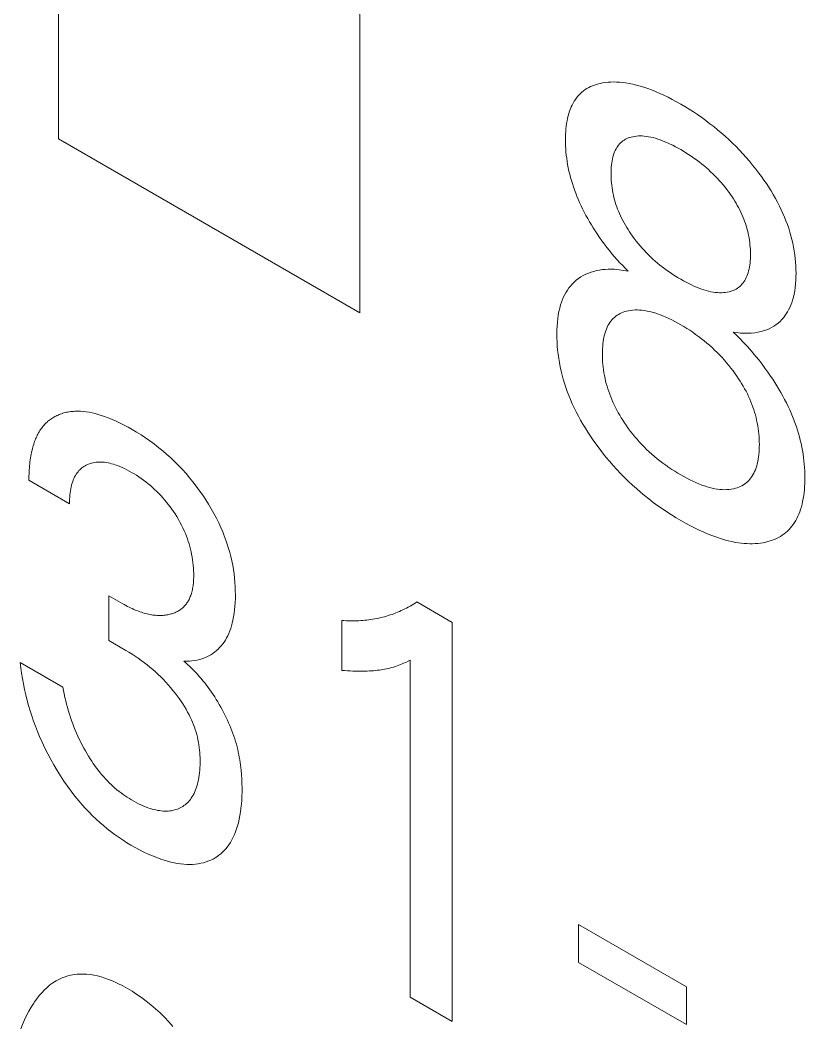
# Model space of a CAD drawing. Header units: inches. Extents: x 67578 to 72421, y -34894 to -31675.
# Drawn here: x 69301.846 to 69305.656, y -33424.492 to -33419.612 of the extents above; entities that cross this region are included whole.
import ezdxf

# ---------------------------------------------------------------- set-up
doc = ezdxf.new("R2010")
doc.units = ezdxf.units.IN
doc.header["$MEASUREMENT"] = 0

# ---------------------------------------------------------------- blocks, each defined once
blk = doc.blocks.new('ET200S')
at = {"lineweight": 0}
for p, q in [((103.6009, -44.5479), (103.6009, -45.6094)), ((104.5201, -46.1401), (104.5201, -45.0786)), ((105.2132, -45.4556), (105.2079, -45.4589)), ((105.2187, -45.4525), (105.2132, -45.4556)), ((105.2243, -45.4497), (105.2187, -45.4525)), ((105.2301, -45.4472), (105.2243, -45.4497)), ((105.236, -45.445), (105.2301, -45.4472)), ((105.2421, -45.443), (105.236, -45.445)), ((105.2483, -45.4413), (105.2421, -45.443)), ((105.2546, -45.4398), (105.2483, -45.4413)), ((105.261, -45.4386), (105.2546, -45.4398)), ((105.2692, -45.4373), (105.261, -45.4386)), ((105.2776, -45.4364), (105.2692, -45.4373)), ((105.2862, -45.4358), (105.2776, -45.4364)), ((105.2948, -45.4356), (105.2862, -45.4358)), ((105.3036, -45.4358), (105.2948, -45.4356)), ((105.3125, -45.4363), (105.3036, -45.4358)), ((105.3215, -45.4371), (105.3125, -45.4363)), ((105.3305, -45.4382), (105.3215, -45.4371)), ((105.3416, -45.44), (105.3305, -45.4382)), ((105.3528, -45.4423), (105.3416, -45.44)), ((105.3641, -45.445), (105.3528, -45.4423)), ((105.3754, -45.4481), (105.3641, -45.445)), ((105.3869, -45.4516), (105.3754, -45.4481)), ((105.3984, -45.4555), (105.3869, -45.4516)), ((105.41, -45.4598), (105.3984, -45.4555)), ((105.1813, -45.4842), (105.1777, -45.4893)), ((105.1852, -45.4794), (105.1813, -45.4842)), ((105.1892, -45.4749), (105.1852, -45.4794)), ((105.1935, -45.4706), (105.1892, -45.4749)), ((105.1979, -45.4666), (105.1935, -45.4706)), ((105.2028, -45.4626), (105.1979, -45.4666)), ((105.2079, -45.4589), (105.2028, -45.4626)), ((105.4226, -45.4648), (105.41, -45.4598)), ((105.4353, -45.4703), (105.4226, -45.4648)), ((105.4481, -45.4762), (105.4353, -45.4703)), ((105.4608, -45.4824), (105.4481, -45.4762)), ((105.4736, -45.489), (105.4608, -45.4824)), ((105.1651, -45.5119), (105.1625, -45.5181)), ((105.1679, -45.5059), (105.1651, -45.5119)), ((105.171, -45.5001), (105.1679, -45.5059)), ((105.1742, -45.4946), (105.171, -45.5001)), ((105.1777, -45.4893), (105.1742, -45.4946)), ((105.4864, -45.496), (105.4736, -45.489)), ((105.4993, -45.5032), (105.4864, -45.496)), ((105.5121, -45.5108), (105.4993, -45.5032)), ((105.5249, -45.5186), (105.5121, -45.5108)), ((105.1539, -45.5464), (105.1524, -45.5541)), ((105.1557, -45.5389), (105.1539, -45.5464)), ((105.1578, -45.5316), (105.1557, -45.5389)), ((105.1601, -45.5246), (105.1578, -45.5316)), ((105.1625, -45.5181), (105.1601, -45.5246)), ((105.5377, -45.5268), (105.5249, -45.5186)), ((105.5504, -45.5353), (105.5377, -45.5268)), ((105.5632, -45.5441), (105.5504, -45.5353)), ((105.5759, -45.5533), (105.5632, -45.5441)), ((105.149, -45.5783), (105.1483, -45.5867)), ((105.1499, -45.5701), (105.149, -45.5783)), ((105.151, -45.562), (105.1499, -45.5701)), ((105.1524, -45.5541), (105.151, -45.562)), ((105.5885, -45.5629), (105.5759, -45.5533)), ((105.6001, -45.572), (105.5885, -45.5629)), ((105.6116, -45.5813), (105.6001, -45.572)), ((103.6009, -45.6094), (104.5201, -46.1401)), ((105.1478, -45.5952), (105.1475, -45.6038)), ((105.1475, -45.6038), (105.1475, -45.6126)), ((105.1483, -45.5867), (105.1478, -45.5952)), ((105.3308, -45.6105), (105.335, -45.6084)), ((105.335, -45.6084), (105.3392, -45.6066)), ((105.3392, -45.6066), (105.3436, -45.6051)), ((105.3436, -45.6051), (105.3481, -45.6037)), ((105.3481, -45.6037), (105.3527, -45.6026)), ((105.3527, -45.6026), (105.3583, -45.6016)), ((105.3583, -45.6016), (105.364, -45.6008)), ((105.364, -45.6008), (105.3699, -45.6004)), ((105.3699, -45.6004), (105.3759, -45.6003)), ((105.3759, -45.6003), (105.382, -45.6004)), ((105.382, -45.6004), (105.3881, -45.6009)), ((105.3881, -45.6009), (105.3944, -45.6016)), ((105.3944, -45.6016), (105.4011, -45.6027)), ((105.4011, -45.6027), (105.408, -45.604)), ((105.408, -45.604), (105.415, -45.6056)), ((105.415, -45.6056), (105.422, -45.6075)), ((105.422, -45.6075), (105.429, -45.6097)), ((105.6231, -45.591), (105.6116, -45.5813)), ((105.6345, -45.6011), (105.6231, -45.591)), ((105.6457, -45.6114), (105.6345, -45.6011)), ((105.1475, -45.6126), (105.1476, -45.6217)), ((105.1476, -45.6217), (105.1479, -45.6309)), ((105.1479, -45.6309), (105.1484, -45.6402)), ((105.1484, -45.6402), (105.1491, -45.6496)), ((105.2995, -45.6445), (105.3018, -45.6401)), ((105.3018, -45.6401), (105.3043, -45.6359)), ((105.3043, -45.6359), (105.3069, -45.6319)), ((105.3069, -45.6319), (105.3097, -45.6281)), ((105.3097, -45.6281), (105.3127, -45.6246)), ((105.3127, -45.6246), (105.3159, -45.6213)), ((105.3159, -45.6213), (105.3194, -45.6182)), ((105.3194, -45.6182), (105.323, -45.6154)), ((105.323, -45.6154), (105.3269, -45.6128)), ((105.3269, -45.6128), (105.3308, -45.6105)), ((105.429, -45.6097), (105.4361, -45.6121)), ((105.4361, -45.6121), (105.4432, -45.6148)), ((105.4432, -45.6148), (105.4512, -45.618)), ((105.4512, -45.618), (105.4591, -45.6214)), ((105.4591, -45.6214), (105.4671, -45.6251)), ((105.4671, -45.6251), (105.4752, -45.629)), ((105.4752, -45.629), (105.4832, -45.6332)), ((105.4832, -45.6332), (105.4912, -45.6375)), ((105.4912, -45.6375), (105.4993, -45.6421)), ((105.6569, -45.6221), (105.6457, -45.6114)), ((105.668, -45.633), (105.6569, -45.6221)), ((105.6783, -45.6437), (105.668, -45.633)), ((105.1491, -45.6496), (105.15, -45.6591)), ((105.15, -45.6591), (105.1512, -45.6686)), ((105.1512, -45.6686), (105.1526, -45.6783)), ((105.2897, -45.6764), (105.2908, -45.6704)), ((105.2908, -45.6704), (105.2922, -45.6646)), ((105.2922, -45.6646), (105.2939, -45.6589)), ((105.2939, -45.6589), (105.2956, -45.6539)), ((105.2956, -45.6539), (105.2975, -45.6491)), ((105.2975, -45.6491), (105.2995, -45.6445)), ((105.4993, -45.6421), (105.5073, -45.6468)), ((105.5073, -45.6468), (105.5153, -45.6518)), ((105.5153, -45.6518), (105.5234, -45.6569)), ((105.5234, -45.6569), (105.5314, -45.6622)), ((105.5314, -45.6622), (105.5394, -45.6677)), ((105.5394, -45.6677), (105.5474, -45.6735)), ((105.6886, -45.6547), (105.6783, -45.6437)), ((105.6987, -45.666), (105.6886, -45.6547)), ((105.7087, -45.6775), (105.6987, -45.666)), ((105.1526, -45.6783), (105.1542, -45.688)), ((105.1542, -45.688), (105.1561, -45.6979)), ((105.1561, -45.6979), (105.1582, -45.7077)), ((105.2869, -45.7019), (105.2873, -45.6953)), ((105.2873, -45.6953), (105.2879, -45.6889)), ((105.2879, -45.6889), (105.2887, -45.6826)), ((105.2887, -45.6826), (105.2897, -45.6764)), ((105.5474, -45.6735), (105.5553, -45.6795)), ((105.5553, -45.6795), (105.5624, -45.6851)), ((105.5624, -45.6851), (105.5695, -45.6908)), ((105.5695, -45.6908), (105.5766, -45.6968)), ((105.5766, -45.6968), (105.5836, -45.703)), ((105.7185, -45.6893), (105.7087, -45.6775)), ((105.7281, -45.7014), (105.7185, -45.6893)), ((105.7376, -45.7137), (105.7281, -45.7014)), ((105.1582, -45.7077), (105.1605, -45.7172)), ((105.1605, -45.7172), (105.163, -45.7267)), ((105.163, -45.7267), (105.1657, -45.7363)), ((105.2865, -45.7154), (105.2866, -45.7086)), ((105.2866, -45.7224), (105.2865, -45.7154)), ((105.2866, -45.7086), (105.2869, -45.7019)), ((105.2868, -45.7295), (105.2866, -45.7224)), ((105.2873, -45.7366), (105.2868, -45.7295)), ((105.5836, -45.703), (105.5905, -45.7094)), ((105.5905, -45.7094), (105.5974, -45.7159)), ((105.5974, -45.7159), (105.6042, -45.7227)), ((105.6042, -45.7227), (105.6104, -45.7292)), ((105.6104, -45.7292), (105.6166, -45.7359)), ((105.7453, -45.7243), (105.7376, -45.7137)), ((105.753, -45.735), (105.7453, -45.7243)), ((105.1657, -45.7363), (105.1686, -45.7459)), ((105.1686, -45.7459), (105.1717, -45.7555)), ((105.1717, -45.7555), (105.1751, -45.7651)), ((105.2878, -45.7438), (105.2873, -45.7366)), ((105.2886, -45.7511), (105.2878, -45.7438)), ((105.2896, -45.7585), (105.2886, -45.7511)), ((105.2908, -45.7659), (105.2896, -45.7585)), ((105.6166, -45.7359), (105.6226, -45.7427)), ((105.6226, -45.7427), (105.6286, -45.7498)), ((105.6286, -45.7498), (105.6345, -45.757)), ((105.6345, -45.757), (105.6402, -45.7643)), ((105.7605, -45.7459), (105.753, -45.735)), ((105.7677, -45.757), (105.7605, -45.7459)), ((105.7748, -45.7682), (105.7677, -45.757)), ((105.1751, -45.7651), (105.1787, -45.7747)), ((105.1787, -45.7747), (105.1824, -45.7843)), ((105.1824, -45.7843), (105.1864, -45.7938)), ((105.2922, -45.7734), (105.2908, -45.7659)), ((105.2938, -45.781), (105.2922, -45.7734)), ((105.2955, -45.788), (105.2938, -45.781)), ((105.2973, -45.795), (105.2955, -45.788)), ((105.6402, -45.7643), (105.6458, -45.7719)), ((105.6458, -45.7719), (105.6469, -45.7733)), ((105.6469, -45.7733), (105.6513, -45.7796)), ((105.6513, -45.7796), (105.6557, -45.786)), ((105.6557, -45.786), (105.66, -45.7924)), ((105.66, -45.7924), (105.6641, -45.799)), ((105.7817, -45.7796), (105.7748, -45.7682)), ((105.7882, -45.7911), (105.7817, -45.7796)), ((105.7946, -45.8028), (105.7882, -45.7911)), ((105.1864, -45.7938), (105.1906, -45.8034)), ((105.1906, -45.8034), (105.1951, -45.8133)), ((105.1951, -45.8133), (105.1999, -45.8232)), ((105.1999, -45.8232), (105.2049, -45.8331)), ((105.2994, -45.8021), (105.2973, -45.795)), ((105.3016, -45.8092), (105.2994, -45.8021)), ((105.3041, -45.8163), (105.3016, -45.8092)), ((105.3067, -45.8234), (105.3041, -45.8163)), ((105.3095, -45.8304), (105.3067, -45.8234)), ((105.6641, -45.799), (105.6681, -45.8057)), ((105.6681, -45.8057), (105.6719, -45.8124)), ((105.6719, -45.8124), (105.6757, -45.8192)), ((105.6757, -45.8192), (105.6792, -45.8261)), ((105.8006, -45.8145), (105.7946, -45.8028)), ((105.806, -45.8257), (105.8006, -45.8145)), ((105.2049, -45.8331), (105.2101, -45.8428)), ((105.2101, -45.8428), (105.2154, -45.8525)), ((105.2154, -45.8525), (105.2209, -45.8621)), ((105.3124, -45.8375), (105.3095, -45.8304)), ((105.3156, -45.8445), (105.3124, -45.8375)), ((105.319, -45.8516), (105.3156, -45.8445)), ((105.3226, -45.8587), (105.319, -45.8516)), ((105.6792, -45.8261), (105.6826, -45.833)), ((105.6826, -45.833), (105.6858, -45.84)), ((105.6858, -45.84), (105.6888, -45.8469)), ((105.6888, -45.8469), (105.6916, -45.854)), ((105.6916, -45.854), (105.6942, -45.861)), ((105.8111, -45.8369), (105.806, -45.8257)), ((105.8159, -45.8482), (105.8111, -45.8369)), ((105.8204, -45.8595), (105.8159, -45.8482)), ((105.2209, -45.8621), (105.2266, -45.8716)), ((105.2266, -45.8716), (105.2324, -45.881)), ((105.2324, -45.881), (105.2384, -45.8903)), ((105.3264, -45.8657), (105.3226, -45.8587)), ((105.3303, -45.8726), (105.3264, -45.8657)), ((105.3344, -45.8795), (105.3303, -45.8726)), ((105.3386, -45.8863), (105.3344, -45.8795)), ((105.6942, -45.861), (105.6967, -45.8681)), ((105.6967, -45.8681), (105.699, -45.8751)), ((105.699, -45.8751), (105.7011, -45.8821)), ((105.7011, -45.8821), (105.7029, -45.8891)), ((105.8247, -45.8709), (105.8204, -45.8595)), ((105.8286, -45.8823), (105.8247, -45.8709)), ((105.8322, -45.8936), (105.8286, -45.8823)), ((105.2384, -45.8903), (105.2444, -45.8995)), ((105.2444, -45.8995), (105.2516, -45.91)), ((105.2516, -45.91), (105.2589, -45.9203)), ((105.3429, -45.8929), (105.3386, -45.8863)), ((105.3474, -45.8995), (105.3429, -45.8929)), ((105.3519, -45.906), (105.3474, -45.8995)), ((105.3575, -45.9137), (105.3519, -45.906)), ((105.3633, -45.9212), (105.3575, -45.9137)), ((105.7029, -45.8891), (105.7046, -45.8961)), ((105.7046, -45.8961), (105.7063, -45.9036)), ((105.7063, -45.9036), (105.7077, -45.911)), ((105.7077, -45.911), (105.7089, -45.9184)), ((105.8355, -45.905), (105.8322, -45.8936)), ((105.8384, -45.9162), (105.8355, -45.905)), ((105.8412, -45.9281), (105.8384, -45.9162)), ((105.2589, -45.9203), (105.2664, -45.9305)), ((105.2664, -45.9305), (105.274, -45.9405)), ((105.274, -45.9405), (105.2817, -45.9502)), ((105.3692, -45.9285), (105.3633, -45.9212)), ((105.3751, -45.9357), (105.3692, -45.9285)), ((105.3812, -45.9427), (105.3751, -45.9357)), ((105.3874, -45.9495), (105.3812, -45.9427)), ((105.7089, -45.9184), (105.7099, -45.9257)), ((105.7099, -45.9257), (105.7106, -45.933)), ((105.7106, -45.933), (105.7112, -45.9401)), ((105.7112, -45.9401), (105.7117, -45.9472)), ((105.8436, -45.9399), (105.8412, -45.9281)), ((105.8457, -45.9515), (105.8436, -45.9399)), ((105.2817, -45.9502), (105.2895, -45.9598)), ((105.2895, -45.9598), (105.2975, -45.9692)), ((105.2975, -45.9692), (105.3056, -45.9784)), ((105.3937, -45.9561), (105.3874, -45.9495)), ((105.4005, -45.963), (105.3937, -45.9561)), ((105.4074, -45.9697), (105.4005, -45.963)), ((105.4144, -45.9762), (105.4074, -45.9697)), ((105.4214, -45.9825), (105.4144, -45.9762)), ((105.7117, -45.9747), (105.7113, -45.9814)), ((105.7117, -45.9472), (105.7119, -45.9542)), ((105.7119, -45.968), (105.7117, -45.9747)), ((105.7119, -45.9542), (105.712, -45.9611)), ((105.712, -45.9611), (105.7119, -45.968)), ((105.8474, -45.9631), (105.8457, -45.9515)), ((105.8487, -45.9745), (105.8474, -45.9631)), ((105.8498, -45.9858), (105.8487, -45.9745)), ((105.2688, -46.0077), (105.2596, -46.0085)), ((105.2782, -46.0072), (105.2688, -46.0077)), ((105.2878, -46.0072), (105.2782, -46.0072)), ((105.2975, -46.0075), (105.2878, -46.0072)), ((105.3112, -46.0087), (105.2975, -46.0075)), ((105.3056, -45.9784), (105.3138, -45.9874)), ((105.3138, -45.9874), (105.3222, -45.9962)), ((105.3222, -45.9962), (105.3306, -46.0048)), ((105.3306, -46.0048), (105.3391, -46.0132)), ((105.4285, -45.9886), (105.4214, -45.9825)), ((105.4356, -45.9944), (105.4285, -45.9886)), ((105.4428, -46.0001), (105.4356, -45.9944)), ((105.4508, -46.0062), (105.4428, -46.0001)), ((105.4588, -46.012), (105.4508, -46.0062)), ((105.7077, -46.0066), (105.7063, -46.0125)), ((105.7089, -46.0005), (105.7077, -46.0066)), ((105.7099, -45.9943), (105.7089, -46.0005)), ((105.7107, -45.9879), (105.7099, -45.9943)), ((105.7113, -45.9814), (105.7107, -45.9879)), ((105.8505, -45.9969), (105.8498, -45.9858)), ((105.8509, -46.0079), (105.8505, -45.9969)), ((105.8511, -46.0188), (105.8509, -46.0079)), ((105.1872, -46.0356), (105.1804, -46.0408)), ((105.1944, -46.0308), (105.1872, -46.0356)), ((105.2018, -46.0265), (105.1944, -46.0308)), ((105.2095, -46.0226), (105.2018, -46.0265)), ((105.2175, -46.0192), (105.2095, -46.0226)), ((105.2256, -46.0162), (105.2175, -46.0192)), ((105.2339, -46.0137), (105.2256, -46.0162)), ((105.2423, -46.0115), (105.2339, -46.0137)), ((105.2509, -46.0098), (105.2423, -46.0115)), ((105.2596, -46.0085), (105.2509, -46.0098)), ((105.3251, -46.0106), (105.3112, -46.0087)), ((105.3391, -46.0132), (105.3251, -46.0106)), ((105.4669, -46.0176), (105.4588, -46.012)), ((105.475, -46.023), (105.4669, -46.0176)), ((105.4831, -46.0282), (105.475, -46.023)), ((105.4912, -46.0331), (105.4831, -46.0282)), ((105.4993, -46.0379), (105.4912, -46.0331)), ((105.5074, -46.0425), (105.4993, -46.0379)), ((105.6969, -46.0374), (105.6945, -46.0417)), ((105.6991, -46.0329), (105.6969, -46.0374)), ((105.7012, -46.0282), (105.6991, -46.0329)), ((105.703, -46.0233), (105.7012, -46.0282)), ((105.7047, -46.0182), (105.703, -46.0233)), ((105.7063, -46.0125), (105.7047, -46.0182)), ((105.8504, -46.0411), (105.8509, -46.0301)), ((105.8509, -46.0301), (105.8511, -46.0188)), ((105.1579, -46.0645), (105.1535, -46.0709)), ((105.1626, -46.0585), (105.1579, -46.0645)), ((105.1676, -46.0528), (105.1626, -46.0585)), ((105.1738, -46.0466), (105.1676, -46.0528)), ((105.1804, -46.0408), (105.1738, -46.0466)), ((105.5155, -46.0469), (105.5074, -46.0425)), ((105.5236, -46.051), (105.5155, -46.0469)), ((105.5316, -46.055), (105.5236, -46.051)), ((105.5397, -46.0587), (105.5316, -46.055)), ((105.5477, -46.0621), (105.5397, -46.0587)), ((105.5557, -46.0653), (105.5477, -46.0621)), ((105.5629, -46.0679), (105.5557, -46.0653)), ((105.57, -46.0703), (105.5629, -46.0679)), ((105.6682, -46.0677), (105.6641, -46.0699)), ((105.6721, -46.0653), (105.6682, -46.0677)), ((105.6759, -46.0627), (105.6721, -46.0653)), ((105.6795, -46.0597), (105.6759, -46.0627)), ((105.6829, -46.0566), (105.6795, -46.0597)), ((105.6861, -46.0532), (105.6829, -46.0566)), ((105.6891, -46.0496), (105.6861, -46.0532)), ((105.6919, -46.0458), (105.6891, -46.0496)), ((105.6945, -46.0417), (105.6919, -46.0458)), ((105.847, -46.0729), (105.8485, -46.0625)), ((105.8485, -46.0625), (105.8496, -46.052)), ((105.8496, -46.052), (105.8504, -46.0411)), ((105.1385, -46.0996), (105.1355, -46.1075)), ((105.1418, -46.0919), (105.1385, -46.0996)), ((105.1454, -46.0846), (105.1418, -46.0919)), ((105.1493, -46.0776), (105.1454, -46.0846)), ((105.1535, -46.0709), (105.1493, -46.0776)), ((105.5771, -46.0724), (105.57, -46.0703)), ((105.5841, -46.0742), (105.5771, -46.0724)), ((105.5911, -46.0758), (105.5841, -46.0742)), ((105.598, -46.0771), (105.5911, -46.0758)), ((105.6048, -46.078), (105.598, -46.0771)), ((105.6111, -46.0786), (105.6048, -46.078)), ((105.6173, -46.079), (105.6111, -46.0786)), ((105.6234, -46.079), (105.6173, -46.079)), ((105.6293, -46.0787), (105.6234, -46.079)), ((105.6352, -46.0782), (105.6293, -46.0787)), ((105.641, -46.0773), (105.6352, -46.0782)), ((105.6466, -46.0761), (105.641, -46.0773)), ((105.6511, -46.0749), (105.6466, -46.0761)), ((105.6556, -46.0734), (105.6511, -46.0749)), ((105.6599, -46.0718), (105.6556, -46.0734)), ((105.6641, -46.0699), (105.6599, -46.0718)), ((105.8403, -46.102), (105.8429, -46.0926)), ((105.8429, -46.0926), (105.8451, -46.0829)), ((105.8451, -46.0829), (105.847, -46.0729)), ((105.1299, -46.1258), (105.1276, -46.1363)), ((105.1328, -46.1157), (105.1299, -46.1258)), ((105.1355, -46.1075), (105.1328, -46.1157)), ((105.8285, -46.131), (105.8319, -46.1241)), ((105.8319, -46.1241), (105.835, -46.117)), ((105.835, -46.117), (105.8378, -46.1096)), ((105.8378, -46.1096), (105.8403, -46.102)), ((105.124, -46.1581), (105.1227, -46.1695)), ((105.1256, -46.147), (105.124, -46.1581)), ((105.1276, -46.1363), (105.1256, -46.147)), ((105.2861, -46.1656), (105.2894, -46.1615)), ((105.2894, -46.1615), (105.293, -46.1577)), ((105.293, -46.1577), (105.2968, -46.1541)), ((105.2968, -46.1541), (105.3009, -46.1507)), ((105.3009, -46.1507), (105.3051, -46.1477)), ((105.3051, -46.1477), (105.3095, -46.1449)), ((105.3095, -46.1449), (105.3141, -46.1424)), ((105.3141, -46.1424), (105.3189, -46.1402)), ((105.3189, -46.1402), (105.3237, -46.1383)), ((105.3237, -46.1383), (105.3288, -46.1366)), ((105.3288, -46.1366), (105.3339, -46.1351)), ((105.3339, -46.1351), (105.3402, -46.1337)), ((105.3402, -46.1337), (105.3467, -46.1327)), ((105.3467, -46.1327), (105.3533, -46.1319)), ((105.3533, -46.1319), (105.3601, -46.1316)), ((105.3601, -46.1316), (105.3669, -46.1315)), ((105.3669, -46.1315), (105.3739, -46.1318)), ((105.3739, -46.1318), (105.381, -46.1324)), ((105.381, -46.1324), (105.3886, -46.1334)), ((105.3886, -46.1334), (105.3964, -46.1348)), ((105.3964, -46.1348), (105.4042, -46.1365)), ((105.4042, -46.1365), (105.4121, -46.1385)), ((105.4121, -46.1385), (105.42, -46.1408)), ((105.42, -46.1408), (105.4281, -46.1434)), ((105.4281, -46.1434), (105.4361, -46.1463)), ((105.4361, -46.1463), (105.4451, -46.1498)), ((105.4451, -46.1498), (105.454, -46.1536)), ((105.454, -46.1536), (105.4631, -46.1577)), ((105.4631, -46.1577), (105.4721, -46.1621)), ((105.8022, -46.1664), (105.808, -46.1606)), ((105.808, -46.1606), (105.8126, -46.1553)), ((105.8126, -46.1553), (105.817, -46.1497)), ((105.817, -46.1497), (105.8211, -46.1438)), ((105.8211, -46.1438), (105.8249, -46.1375)), ((105.8249, -46.1375), (105.8285, -46.131)), ((105.1219, -46.1811), (105.1213, -46.1929)), ((105.1227, -46.1695), (105.1219, -46.1811)), ((105.2703, -46.1954), (105.2724, -46.1898)), ((105.2724, -46.1898), (105.2747, -46.1845)), ((105.2747, -46.1845), (105.2772, -46.1794)), ((105.2772, -46.1794), (105.28, -46.1746)), ((105.28, -46.1746), (105.2829, -46.17)), ((105.2829, -46.17), (105.2861, -46.1656)), ((105.4721, -46.1621), (105.4811, -46.1668)), ((105.4811, -46.1668), (105.4902, -46.1717)), ((105.4902, -46.1717), (105.4993, -46.1768)), ((105.4993, -46.1768), (105.5084, -46.1822)), ((105.5084, -46.1822), (105.5175, -46.1878)), ((105.5175, -46.1878), (105.5266, -46.1936)), ((105.7541, -46.1946), (105.7617, -46.1918)), ((105.7617, -46.1918), (105.769, -46.1887)), ((105.769, -46.1887), (105.7762, -46.1851)), ((105.7762, -46.1851), (105.7831, -46.1811)), ((105.7831, -46.1811), (105.7898, -46.1766)), ((105.7898, -46.1766), (105.7961, -46.1717)), ((105.7961, -46.1717), (105.8022, -46.1664)), ((105.1213, -46.1929), (105.1211, -46.205)), ((105.1211, -46.205), (105.1213, -46.217)), ((105.1213, -46.217), (105.1217, -46.2292)), ((105.2626, -46.228), (105.2637, -46.221)), ((105.2637, -46.221), (105.265, -46.2142)), ((105.265, -46.2142), (105.2666, -46.2075)), ((105.2666, -46.2075), (105.2684, -46.2011)), ((105.2684, -46.2011), (105.2703, -46.1954)), ((105.5266, -46.1936), (105.5357, -46.1997)), ((105.5357, -46.1997), (105.5448, -46.206)), ((105.5448, -46.206), (105.5538, -46.2126)), ((105.5538, -46.2126), (105.5628, -46.2195)), ((105.5628, -46.2195), (105.5709, -46.2259)), ((105.6594, -46.1989), (105.6708, -46.2008)), ((105.6697, -46.2088), (105.6594, -46.1989)), ((105.68, -46.2189), (105.6697, -46.2088)), ((105.6708, -46.2008), (105.6821, -46.202)), ((105.6901, -46.2294), (105.68, -46.2189)), ((105.6821, -46.202), (105.6933, -46.2027)), ((105.6933, -46.2027), (105.704, -46.2028)), ((105.704, -46.2028), (105.7145, -46.2023)), ((105.7145, -46.2023), (105.7249, -46.2012)), ((105.7249, -46.2012), (105.7349, -46.1996)), ((105.7349, -46.1996), (105.7446, -46.1974)), ((105.7446, -46.1974), (105.7541, -46.1946)), ((105.1217, -46.2292), (105.1225, -46.2415)), ((105.1225, -46.2415), (105.1235, -46.2539)), ((105.2603, -46.2576), (105.2606, -46.25)), ((105.2606, -46.25), (105.2611, -46.2425)), ((105.2611, -46.2425), (105.2617, -46.2352)), ((105.2617, -46.2352), (105.2626, -46.228)), ((105.5709, -46.2259), (105.579, -46.2326)), ((105.579, -46.2326), (105.587, -46.2394)), ((105.587, -46.2394), (105.5949, -46.2466)), ((105.5949, -46.2466), (105.6027, -46.2539)), ((105.7001, -46.2401), (105.6901, -46.2294)), ((105.7099, -46.2509), (105.7001, -46.2401)), ((105.7195, -46.262), (105.7099, -46.2509)), ((105.1235, -46.2539), (105.125, -46.2666)), ((105.125, -46.2666), (105.1268, -46.2793)), ((105.1268, -46.2793), (105.1289, -46.2922)), ((105.2602, -46.2653), (105.2603, -46.2576)), ((105.2603, -46.2733), (105.2602, -46.2653)), ((105.2605, -46.2814), (105.2603, -46.2733)), ((105.261, -46.2896), (105.2605, -46.2814)), ((105.6027, -46.2539), (105.6105, -46.2615)), ((105.6105, -46.2615), (105.6182, -46.2694)), ((105.6182, -46.2694), (105.6253, -46.2769)), ((105.6253, -46.2769), (105.6323, -46.2847)), ((105.7289, -46.2734), (105.7195, -46.262)), ((105.7382, -46.2849), (105.7289, -46.2734)), ((105.1289, -46.2922), (105.1314, -46.3051)), ((105.1314, -46.3051), (105.1343, -46.3182)), ((105.2617, -46.2978), (105.261, -46.2896)), ((105.2625, -46.3062), (105.2617, -46.2978)), ((105.2636, -46.3146), (105.2625, -46.3062)), ((105.2649, -46.3232), (105.2636, -46.3146)), ((105.6323, -46.2847), (105.6391, -46.2927)), ((105.6391, -46.2927), (105.6459, -46.3009)), ((105.6459, -46.3009), (105.6525, -46.3092)), ((105.6525, -46.3092), (105.659, -46.3178)), ((105.7473, -46.2968), (105.7382, -46.2849)), ((105.7563, -46.3088), (105.7473, -46.2968)), ((105.7651, -46.321), (105.7563, -46.3088)), ((105.1343, -46.3182), (105.1374, -46.3306)), ((105.1374, -46.3306), (105.1408, -46.343)), ((105.1408, -46.343), (105.1446, -46.3554)), ((105.2665, -46.3318), (105.2649, -46.3232)), ((105.2682, -46.3405), (105.2665, -46.3318)), ((105.2701, -46.3485), (105.2682, -46.3405)), ((105.659, -46.3178), (105.6654, -46.3265)), ((105.6654, -46.3265), (105.6705, -46.3338)), ((105.6705, -46.3338), (105.6755, -46.3413)), ((105.6755, -46.3413), (105.6804, -46.3488)), ((105.7736, -46.3335), (105.7651, -46.321)), ((105.7802, -46.3433), (105.7736, -46.3335)), ((105.7866, -46.3533), (105.7802, -46.3433)), ((105.1446, -46.3554), (105.1487, -46.3679)), ((105.1487, -46.3679), (105.1531, -46.3804)), ((105.2721, -46.3565), (105.2701, -46.3485)), ((105.2744, -46.3646), (105.2721, -46.3565)), ((105.2769, -46.3727), (105.2744, -46.3646)), ((105.2795, -46.3808), (105.2769, -46.3727)), ((105.6804, -46.3488), (105.6851, -46.3565)), ((105.6851, -46.3565), (105.6897, -46.3642)), ((105.6897, -46.3642), (105.6941, -46.372)), ((105.6941, -46.372), (105.6984, -46.3799)), ((105.7928, -46.3634), (105.7866, -46.3533)), ((105.7989, -46.3736), (105.7928, -46.3634)), ((105.8049, -46.3839), (105.7989, -46.3736)), ((105.1531, -46.3804), (105.1579, -46.3928)), ((105.1579, -46.3928), (105.1629, -46.4053)), ((105.1629, -46.4053), (105.1683, -46.4176)), ((105.2824, -46.3889), (105.2795, -46.3808)), ((105.2855, -46.397), (105.2824, -46.3889)), ((105.2888, -46.4051), (105.2855, -46.397)), ((105.2923, -46.4131), (105.2888, -46.4051)), ((105.6984, -46.3799), (105.7025, -46.3879)), ((105.7025, -46.3879), (105.7063, -46.396)), ((105.7063, -46.396), (105.7099, -46.4039)), ((105.7099, -46.4039), (105.7132, -46.4118)), ((105.8106, -46.3942), (105.8049, -46.3839)), ((105.8162, -46.4047), (105.8106, -46.3942)), ((105.8216, -46.4153), (105.8162, -46.4047)), ((105.1683, -46.4176), (105.1739, -46.4299)), ((105.1739, -46.4299), (105.1802, -46.4427)), ((105.296, -46.4212), (105.2923, -46.4131)), ((105.3, -46.4292), (105.296, -46.4212)), ((105.3041, -46.4372), (105.3, -46.4292)), ((105.3085, -46.4451), (105.3041, -46.4372)), ((105.7132, -46.4118), (105.7164, -46.4198)), ((105.7164, -46.4198), (105.7193, -46.4278)), ((105.7193, -46.4278), (105.7221, -46.4358)), ((105.7221, -46.4358), (105.7246, -46.4439)), ((105.8267, -46.4259), (105.8216, -46.4153)), ((105.8317, -46.4366), (105.8267, -46.4259)), ((105.8362, -46.4468), (105.8317, -46.4366)), ((105.1802, -46.4427), (105.1868, -46.4554)), ((105.1868, -46.4554), (105.1936, -46.4679)), ((105.1936, -46.4679), (105.2008, -46.4803)), ((105.313, -46.4529), (105.3085, -46.4451)), ((105.3176, -46.4606), (105.313, -46.4529)), ((105.3224, -46.4683), (105.3176, -46.4606)), ((105.3273, -46.4758), (105.3224, -46.4683)), ((105.7246, -46.4439), (105.7269, -46.4518)), ((105.7269, -46.4518), (105.729, -46.4598)), ((105.729, -46.4598), (105.7309, -46.4677)), ((105.7309, -46.4677), (105.7327, -46.4763)), ((105.8405, -46.4571), (105.8362, -46.4468)), ((105.8445, -46.4674), (105.8405, -46.4571)), ((105.8484, -46.4778), (105.8445, -46.4674)), ((105.2008, -46.4803), (105.2082, -46.4926)), ((105.2082, -46.4926), (105.2158, -46.5047)), ((105.3324, -46.4832), (105.3273, -46.4758)), ((105.3339, -46.4854), (105.3324, -46.4832)), ((105.3401, -46.4939), (105.3339, -46.4854)), ((105.3464, -46.5023), (105.3401, -46.4939)), ((105.7327, -46.4763), (105.7342, -46.4848)), ((105.7342, -46.4848), (105.7356, -46.4932)), ((105.7356, -46.4932), (105.7367, -46.5015)), ((105.852, -46.4881), (105.8484, -46.4778)), ((105.8554, -46.4984), (105.852, -46.4881)), ((105.8585, -46.5087), (105.8554, -46.4984)), ((105.2158, -46.5047), (105.2237, -46.5167)), ((105.2237, -46.5167), (105.2317, -46.5285)), ((105.2317, -46.5285), (105.2399, -46.5401)), ((105.3528, -46.5105), (105.3464, -46.5023)), ((105.3593, -46.5185), (105.3528, -46.5105)), ((105.366, -46.5263), (105.3593, -46.5185)), ((105.3728, -46.5339), (105.366, -46.5263)), ((105.7367, -46.5015), (105.7375, -46.5097)), ((105.7375, -46.5097), (105.7382, -46.5179)), ((105.7382, -46.5179), (105.7387, -46.5259)), ((105.7387, -46.5259), (105.739, -46.5339)), ((105.8614, -46.519), (105.8585, -46.5087)), ((105.8641, -46.5293), (105.8614, -46.519)), ((105.8665, -46.5395), (105.8641, -46.5293)), ((105.2399, -46.5401), (105.2501, -46.5538)), ((105.2501, -46.5538), (105.2605, -46.5673)), ((105.3797, -46.5414), (105.3728, -46.5339)), ((105.3874, -46.5493), (105.3797, -46.5414)), ((105.3952, -46.557), (105.3874, -46.5493)), ((105.403, -46.5645), (105.3952, -46.557)), ((105.7387, -46.5575), (105.7382, -46.5651)), ((105.739, -46.5497), (105.7387, -46.5575)), ((105.739, -46.5339), (105.7391, -46.5418)), ((105.7391, -46.5418), (105.739, -46.5497)), ((105.8688, -46.5501), (105.8665, -46.5395)), ((105.8708, -46.5607), (105.8688, -46.5501)), ((105.2605, -46.5673), (105.271, -46.5805)), ((105.271, -46.5805), (105.2818, -46.5934)), ((105.411, -46.5717), (105.403, -46.5645)), ((105.4191, -46.5787), (105.411, -46.5717)), ((105.4271, -46.5855), (105.4191, -46.5787)), ((105.4353, -46.592), (105.4271, -46.5855)), ((105.7356, -46.5872), (105.7343, -46.5942)), ((105.7367, -46.58), (105.7356, -46.5872)), ((105.7376, -46.5726), (105.7367, -46.58)), ((105.7382, -46.5651), (105.7376, -46.5726)), ((105.8726, -46.5712), (105.8708, -46.5607)), ((105.8741, -46.5816), (105.8726, -46.5712)), ((105.8753, -46.5919), (105.8741, -46.5816)), ((105.2818, -46.5934), (105.2928, -46.606)), ((105.2928, -46.606), (105.3039, -46.6183)), ((105.3039, -46.6183), (105.3152, -46.6303)), ((105.4443, -46.5989), (105.4353, -46.592)), ((105.4534, -46.6056), (105.4443, -46.5989)), ((105.4626, -46.612), (105.4534, -46.6056)), ((105.4717, -46.6181), (105.4626, -46.612)), ((105.4809, -46.624), (105.4717, -46.6181)), ((105.727, -46.6191), (105.7247, -46.6246)), ((105.7291, -46.6135), (105.727, -46.6191)), ((105.731, -46.6076), (105.7291, -46.6135)), ((105.7328, -46.601), (105.731, -46.6076)), ((105.7343, -46.5942), (105.7328, -46.601)), ((105.8763, -46.6021), (105.8753, -46.5919)), ((105.8771, -46.6123), (105.8763, -46.6021)), ((105.8777, -46.6223), (105.8771, -46.6123)), ((103.6343, -46.7229), (103.5104, -46.6514)), ((105.3152, -46.6303), (105.3272, -46.6425)), ((105.3272, -46.6425), (105.3393, -46.6544)), ((105.4901, -46.6297), (105.4809, -46.624)), ((105.4993, -46.6351), (105.4901, -46.6297)), ((105.5084, -46.6403), (105.4993, -46.6351)), ((105.5176, -46.6452), (105.5084, -46.6403)), ((105.5268, -46.6499), (105.5176, -46.6452)), ((105.5359, -46.6544), (105.5268, -46.6499)), ((105.7066, -46.6523), (105.7028, -46.656)), ((105.7102, -46.6483), (105.7066, -46.6523)), ((105.7135, -46.6441), (105.7102, -46.6483)), ((105.7166, -46.6396), (105.7135, -46.6441)), ((105.7195, -46.6348), (105.7166, -46.6396)), ((105.7222, -46.6298), (105.7195, -46.6348)), ((105.7247, -46.6246), (105.7222, -46.6298)), ((105.878, -46.6322), (105.8777, -46.6223)), ((105.8778, -46.6614), (105.878, -46.6518)), ((105.8781, -46.642), (105.878, -46.6322)), ((105.878, -46.6518), (105.8781, -46.642)), ((105.3393, -46.6544), (105.3516, -46.6659)), ((105.3516, -46.6659), (105.364, -46.677)), ((105.364, -46.677), (105.3764, -46.6878)), ((105.5451, -46.6585), (105.5359, -46.6544)), ((105.5542, -46.6623), (105.5451, -46.6585)), ((105.5632, -46.6659), (105.5542, -46.6623)), ((105.5714, -46.6687), (105.5632, -46.6659)), ((105.5795, -46.6713), (105.5714, -46.6687)), ((105.5875, -46.6736), (105.5795, -46.6713)), ((105.5955, -46.6756), (105.5875, -46.6736)), ((105.6034, -46.6772), (105.5955, -46.6756)), ((105.6112, -46.6785), (105.6034, -46.6772)), ((105.6189, -46.6795), (105.6112, -46.6785)), ((105.626, -46.68), (105.6189, -46.6795)), ((105.633, -46.6802), (105.626, -46.68)), ((105.6399, -46.68), (105.633, -46.6802)), ((105.6467, -46.6795), (105.6399, -46.68)), ((105.6533, -46.6787), (105.6467, -46.6795)), ((105.6598, -46.6775), (105.6533, -46.6787)), ((105.6661, -46.6759), (105.6598, -46.6775)), ((105.6712, -46.6743), (105.6661, -46.6759)), ((105.6762, -46.6725), (105.6712, -46.6743)), ((105.681, -46.6705), (105.6762, -46.6725)), ((105.6857, -46.6681), (105.681, -46.6705)), ((105.6903, -46.6655), (105.6857, -46.6681)), ((105.6946, -46.6627), (105.6903, -46.6655)), ((105.6988, -46.6595), (105.6946, -46.6627)), ((105.7028, -46.656), (105.6988, -46.6595)), ((105.8756, -46.6894), (105.8765, -46.6803)), ((105.8765, -46.6803), (105.8773, -46.6709)), ((105.8773, -46.6709), (105.8778, -46.6614)), ((105.3764, -46.6878), (105.389, -46.6982)), ((105.389, -46.6982), (105.4016, -46.7083)), ((105.4016, -46.7083), (105.4155, -46.7188)), ((105.8713, -46.7159), (105.873, -46.7073)), ((105.873, -46.7073), (105.8744, -46.6984)), ((105.8744, -46.6984), (105.8756, -46.6894)), ((105.4155, -46.7188), (105.4293, -46.729)), ((105.4293, -46.729), (105.4433, -46.7387)), ((105.4433, -46.7387), (105.4572, -46.7481)), ((105.8623, -46.7477), (105.8648, -46.7405)), ((105.8648, -46.7405), (105.8673, -46.7325)), ((105.8673, -46.7325), (105.8694, -46.7243)), ((105.8694, -46.7243), (105.8713, -46.7159)), ((105.4572, -46.7481), (105.4712, -46.7571)), ((105.4712, -46.7571), (105.4852, -46.7657)), ((105.4852, -46.7657), (105.4993, -46.774)), ((105.4993, -46.774), (105.5133, -46.7819)), ((105.8464, -46.7804), (105.85, -46.7743)), ((105.85, -46.7743), (105.8534, -46.768)), ((105.8534, -46.768), (105.8566, -46.7615)), ((105.8566, -46.7615), (105.8596, -46.7547)), ((105.8596, -46.7547), (105.8623, -46.7477)), ((105.5133, -46.7819), (105.5274, -46.7895)), ((105.5274, -46.7895), (105.5414, -46.7967)), ((105.5414, -46.7967), (105.5554, -46.8035)), ((105.5554, -46.8035), (105.5694, -46.8099)), ((105.825, -46.8066), (105.8297, -46.8019)), ((105.8297, -46.8019), (105.8342, -46.7969)), ((105.8342, -46.7969), (105.8384, -46.7917)), ((105.8384, -46.7917), (105.8425, -46.7862)), ((105.8425, -46.7862), (105.8464, -46.7804)), ((105.5694, -46.8099), (105.5833, -46.8158)), ((105.5833, -46.8158), (105.5972, -46.8213)), ((105.5972, -46.8213), (105.609, -46.8255)), ((105.609, -46.8255), (105.6207, -46.8294)), ((105.6207, -46.8294), (105.6324, -46.8329)), ((105.6324, -46.8329), (105.644, -46.836)), ((105.644, -46.836), (105.6555, -46.8387)), ((105.772, -46.8368), (105.7786, -46.8346)), ((105.7786, -46.8346), (105.785, -46.8321)), ((105.785, -46.8321), (105.7912, -46.8294)), ((105.7912, -46.8294), (105.7973, -46.8263)), ((105.7973, -46.8263), (105.8032, -46.823)), ((105.8032, -46.823), (105.809, -46.8194)), ((105.809, -46.8194), (105.8145, -46.8154)), ((105.8145, -46.8154), (105.8199, -46.8112)), ((105.8199, -46.8112), (105.825, -46.8066)), ((105.6555, -46.8387), (105.6668, -46.8409)), ((105.6668, -46.8409), (105.6837, -46.8434)), ((105.6837, -46.8434), (105.6924, -46.8443)), ((105.6924, -46.8443), (105.7011, -46.8449)), ((105.7011, -46.8449), (105.7096, -46.8452)), ((105.7096, -46.8452), (105.7181, -46.8452)), ((105.7181, -46.8452), (105.7264, -46.8448)), ((105.7264, -46.8448), (105.7347, -46.8442)), ((105.7347, -46.8442), (105.7428, -46.8432)), ((105.7428, -46.8432), (105.7507, -46.842)), ((105.7507, -46.842), (105.7586, -46.8404)), ((105.7586, -46.8404), (105.7654, -46.8387)), ((105.7654, -46.8387), (105.772, -46.8368)), ((103.754, -47.0038), (103.7966, -47.0284)), ((103.754, -47.1409), (103.754, -47.0038)), ((104.6937, -47.0229), (104.802, -47.0854)), ((104.465, -47.232), (104.465, -47.0793)), ((104.802, -47.0854), (104.802, -48.3032)), ((103.8061, -47.171), (103.754, -47.1409)), ((104.6741, -48.2294), (104.6741, -47.2008)), ((103.4834, -47.2078), (103.614, -47.2832)), ((105.1876, -48.0077), (105.5164, -48.1975)), ((105.1876, -48.1231), (105.1876, -48.0077)), ((105.5164, -48.3129), (105.1876, -48.1231)), ((105.5164, -48.1975), (105.5164, -48.3129)), ((104.802, -48.3032), (104.6741, -48.2294))]:
    blk.add_line(p, q, dxfattribs=at)
for points in [[(103.6675, -46.4408), (103.6631, -46.4406), (103.6587, -46.4405), (103.6544, -46.4406), (103.6501, -46.4407), (103.6459, -46.441), (103.6417, -46.4414), (103.6375, -46.4418), (103.6334, -46.4424), (103.6293, -46.4431), (103.6253, -46.4439), (103.6213, -46.4448), (103.6173, -46.4458), (103.6135, -46.447), (103.6096, -46.4482), (103.6058, -46.4495), (103.6024, -46.4509), (103.5991, -46.4523), (103.5958, -46.4538), (103.5925, -46.4553), (103.5893, -46.457), (103.5861, -46.4588), (103.583, -46.4607), (103.58, -46.4626), (103.577, -46.4646), (103.574, -46.4668), (103.5712, -46.469), (103.5683, -46.4713), (103.5656, -46.4738), (103.5629, -46.4763), (103.5603, -46.4789), (103.5577, -46.4816), (103.5553, -46.4843), (103.5528, -46.4872), (103.5505, -46.4902), (103.5482, -46.4934), (103.5459, -46.4966), (103.5438, -46.4999), (103.5417, -46.5033), (103.5397, -46.5068), (103.5378, -46.5103), (103.5359, -46.514), (103.5341, -46.5177), (103.5324, -46.5215), (103.5307, -46.5254), (103.5291, -46.5293), (103.5276, -46.5334), (103.5262, -46.5375), (103.5248, -46.5416), (103.5235, -46.5459), (103.5222, -46.5502), (103.521, -46.5545), (103.5197, -46.56), (103.5184, -46.5657), (103.5172, -46.5714), (103.5161, -46.5772), (103.5151, -46.583), (103.5142, -46.589), (103.5134, -46.595), (103.5127, -46.601), (103.5121, -46.6072), (103.5116, -46.6134), (103.5112, -46.6196), (103.5109, -46.6259), (103.5106, -46.6322), (103.5105, -46.6386), (103.5104, -46.645), (103.5104, -46.6514)], [(103.9833, -47.2039), (103.9917, -47.204), (103.9999, -47.2036), (104.0079, -47.2029), (104.0158, -47.2017), (104.0236, -47.2002), (104.0312, -47.1983), (104.0386, -47.1961), (104.0459, -47.1934), (104.053, -47.1903), (104.0592, -47.1873), (104.0652, -47.1839), (104.071, -47.1802), (104.0766, -47.1761), (104.0821, -47.1718), (104.0873, -47.1671), (104.0922, -47.1621), (104.097, -47.1568), (104.1015, -47.1512), (104.1057, -47.1453), (104.1097, -47.1391), (104.1135, -47.1326), (104.1169, -47.1258), (104.1202, -47.1188), (104.1232, -47.1115), (104.1259, -47.1039), (104.1284, -47.0961), (104.1306, -47.0881), (104.133, -47.0782), (104.135, -47.0679), (104.1367, -47.0573), (104.138, -47.0465), (104.139, -47.0355), (104.1397, -47.0242), (104.1402, -47.0128), (104.1403, -47.0011), (104.1401, -46.9887), (104.1397, -46.9761), (104.1389, -46.9633), (104.1377, -46.9504), (104.1362, -46.9373), (104.1343, -46.924), (104.132, -46.9107), (104.1293, -46.8972), (104.1264, -46.8846), (104.1231, -46.872), (104.1195, -46.8593), (104.1155, -46.8466), (104.1112, -46.8339), (104.1065, -46.8212), (104.1015, -46.8085), (104.0961, -46.7959), (104.0894, -46.7813), (104.0822, -46.7668), (104.0747, -46.7525), (104.0667, -46.7383), (104.0584, -46.7244), (104.0498, -46.7107), (104.0409, -46.6972), (104.0311, -46.6833), (104.0211, -46.6697), (104.0109, -46.6565), (104.0004, -46.6436), (103.9896, -46.631), (103.9787, -46.6189), (103.9671, -46.6066), (103.9553, -46.5948), (103.9433, -46.5834), (103.9312, -46.5725), (103.919, -46.562), (103.9067, -46.5519), (103.8933, -46.5414), (103.8797, -46.5314), (103.8661, -46.522), (103.8524, -46.5129), (103.8387, -46.5044), (103.825, -46.4962), (103.8129, -46.4894), (103.8008, -46.4829), (103.7886, -46.4767), (103.7765, -46.471), (103.7645, -46.4656), (103.7525, -46.4608), (103.7405, -46.4563), (103.7311, -46.4532), (103.7218, -46.4503), (103.7125, -46.4478), (103.7033, -46.4457), (103.6942, -46.4439), (103.6852, -46.4424), (103.6763, -46.4414), (103.6675, -46.4408)], [(103.6343, -46.7229), (103.6343, -46.7161), (103.6344, -46.7094), (103.6348, -46.7027), (103.6353, -46.6962), (103.636, -46.6898), (103.6369, -46.6835), (103.638, -46.6773), (103.6393, -46.6713), (103.6407, -46.6655), (103.6422, -46.6603), (103.6439, -46.6553), (103.6457, -46.6504), (103.6477, -46.6457), (103.6498, -46.6412), (103.6521, -46.6369), (103.6546, -46.6328), (103.6573, -46.6288), (103.6601, -46.6252), (103.6628, -46.622), (103.6656, -46.6191), (103.6686, -46.6163), (103.6717, -46.6138), (103.6749, -46.6114), (103.6782, -46.6091), (103.6816, -46.6071), (103.6851, -46.6052), (103.6887, -46.6035), (103.6924, -46.602), (103.6968, -46.6004), (103.7013, -46.5991), (103.7059, -46.5979), (103.7106, -46.597), (103.7153, -46.5964), (103.7202, -46.596), (103.7251, -46.5957), (103.7302, -46.5958), (103.7354, -46.596), (103.7407, -46.5965), (103.7461, -46.5973), (103.7516, -46.5982), (103.7571, -46.5994), (103.7627, -46.6008), (103.7683, -46.6024), (103.7739, -46.6043), (103.7809, -46.6068), (103.788, -46.6096), (103.7951, -46.6126), (103.8022, -46.616), (103.8094, -46.6196), (103.8165, -46.6234), (103.8237, -46.6274), (103.831, -46.6317), (103.8383, -46.6362), (103.8456, -46.641), (103.8529, -46.646), (103.8601, -46.6512), (103.8673, -46.6566), (103.8745, -46.6623), (103.881, -46.6677), (103.8875, -46.6734), (103.8939, -46.6792), (103.9002, -46.6852), (103.9065, -46.6915), (103.9126, -46.698), (103.9187, -46.7046), (103.9244, -46.7112), (103.93, -46.718), (103.9356, -46.7249), (103.9409, -46.7321), (103.9462, -46.7393), (103.9513, -46.7467), (103.9563, -46.7543), (103.9614, -46.7625), (103.9664, -46.7709), (103.9712, -46.7794), (103.9757, -46.788), (103.98, -46.7966), (103.9841, -46.8054), (103.9879, -46.8142), (103.991, -46.8221), (103.9939, -46.83), (103.9966, -46.8379), (103.999, -46.8458), (104.0013, -46.8537), (104.0033, -46.8616), (104.0052, -46.8694), (104.0068, -46.8772), (104.0084, -46.8858), (104.0097, -46.8943), (104.0109, -46.9027), (104.0117, -46.911), (104.0124, -46.9193), (104.0129, -46.9274), (104.0131, -46.9354), (104.0131, -46.9433)], [(104.0131, -46.9433), (104.013, -46.9478), (104.0129, -46.9522), (104.0127, -46.9565), (104.0124, -46.9608), (104.012, -46.9651), (104.0116, -46.9693), (104.0111, -46.9734), (104.0105, -46.9775), (104.0098, -46.9815), (104.0091, -46.9854), (104.0082, -46.9892), (104.0072, -46.993), (104.0062, -46.9967), (104.0051, -47.0003), (104.004, -47.0035), (104.0028, -47.0066), (104.0015, -47.0096), (104.0002, -47.0125), (103.9988, -47.0153), (103.9973, -47.0181), (103.9958, -47.0208), (103.9941, -47.0234), (103.9924, -47.0259), (103.9907, -47.0284), (103.9889, -47.0308), (103.987, -47.033), (103.985, -47.0352), (103.983, -47.0373), (103.9809, -47.0393), (103.9786, -47.0414), (103.9763, -47.0434), (103.9739, -47.0452), (103.9714, -47.047), (103.9689, -47.0486), (103.9663, -47.0502), (103.9636, -47.0517), (103.9609, -47.0531), (103.9582, -47.0544), (103.9554, -47.0556), (103.9525, -47.0567), (103.9496, -47.0578), (103.9467, -47.0587), (103.9437, -47.0596), (103.9407, -47.0604), (103.9373, -47.0612), (103.9338, -47.0619), (103.9303, -47.0625), (103.9268, -47.063), (103.9232, -47.0635), (103.9195, -47.0638), (103.9159, -47.064), (103.9122, -47.0641), (103.9084, -47.0641), (103.9047, -47.0641), (103.9009, -47.0639), (103.897, -47.0636), (103.8928, -47.0632), (103.8886, -47.0627), (103.8843, -47.0621), (103.88, -47.0613), (103.8756, -47.0605), (103.8712, -47.0595), (103.8668, -47.0584), (103.8624, -47.0572), (103.858, -47.0559), (103.8535, -47.0545), (103.849, -47.053), (103.8443, -47.0513), (103.8396, -47.0494), (103.8348, -47.0475), (103.8301, -47.0455), (103.8253, -47.0433), (103.8205, -47.0411), (103.8158, -47.0387), (103.811, -47.0363), (103.8062, -47.0338), (103.8014, -47.0311), (103.7966, -47.0284)], [(104.6937, -47.0229), (104.6887, -47.0262), (104.6836, -47.0295), (104.6784, -47.0326), (104.6732, -47.0356), (104.6679, -47.0386), (104.6626, -47.0414), (104.6572, -47.0442), (104.6517, -47.0468), (104.6463, -47.0494), (104.6407, -47.0518), (104.6351, -47.0542), (104.6295, -47.0565), (104.6238, -47.0587), (104.6182, -47.0607), (104.6126, -47.0626), (104.6069, -47.0644), (104.6011, -47.0662), (104.5954, -47.0678), (104.5895, -47.0694), (104.5837, -47.0708), (104.5778, -47.0722), (104.5718, -47.0734), (104.5658, -47.0746), (104.5598, -47.0756), (104.5537, -47.0766), (104.5476, -47.0774), (104.5415, -47.0782), (104.5353, -47.0788), (104.5291, -47.0794), (104.5229, -47.0798), (104.5166, -47.0802), (104.5103, -47.0804), (104.5039, -47.0806), (104.4975, -47.0806), (104.4911, -47.0806), (104.4846, -47.0804), (104.4781, -47.0801), (104.4716, -47.0797), (104.465, -47.0793)], [(103.8061, -47.171), (103.8155, -47.1766), (103.825, -47.1824), (103.8344, -47.1885), (103.8438, -47.1949), (103.8532, -47.2015), (103.8625, -47.2084), (103.8711, -47.215), (103.8796, -47.2219), (103.888, -47.229), (103.8963, -47.2364), (103.9046, -47.244), (103.9128, -47.2519), (103.9205, -47.2596), (103.928, -47.2675), (103.9354, -47.2757), (103.9428, -47.2841), (103.9499, -47.2927), (103.957, -47.3015), (103.9628, -47.3092), (103.9685, -47.3171), (103.9741, -47.3252), (103.9795, -47.3334), (103.9847, -47.3417), (103.9897, -47.3502), (103.9945, -47.3588), (103.9991, -47.3675), (104.0027, -47.3749), (104.0061, -47.3824), (104.0093, -47.3899), (104.0124, -47.3975), (104.0152, -47.4051), (104.0178, -47.4127), (104.0202, -47.4203), (104.0224, -47.4278), (104.0243, -47.4353), (104.0262, -47.4434), (104.0277, -47.4513), (104.0291, -47.4592), (104.0302, -47.4671), (104.0311, -47.4748), (104.0318, -47.4825), (104.0323, -47.4901), (104.0326, -47.4976), (104.0327, -47.505), (104.0327, -47.5131), (104.0326, -47.521), (104.0322, -47.5288), (104.0316, -47.5365), (104.0309, -47.5441), (104.03, -47.5515), (104.0288, -47.5588), (104.0275, -47.566), (104.026, -47.5729), (104.0244, -47.579), (104.0227, -47.585), (104.0208, -47.5908), (104.0188, -47.5965), (104.0165, -47.6019), (104.0141, -47.6072), (104.0115, -47.6122), (104.0087, -47.6171), (104.0057, -47.6217), (104.0029, -47.6255), (104, -47.6291), (103.9969, -47.6325), (103.9937, -47.6358), (103.9904, -47.6388), (103.9869, -47.6417), (103.9833, -47.6444), (103.9796, -47.6468), (103.9758, -47.6491), (103.9718, -47.6512), (103.9676, -47.6532), (103.9633, -47.655), (103.9588, -47.6566), (103.9543, -47.6579), (103.9496, -47.6591), (103.9449, -47.66), (103.94, -47.6607), (103.9351, -47.6611), (103.93, -47.6613), (103.9248, -47.6613), (103.9195, -47.6611), (103.9141, -47.6606), (103.9086, -47.6599), (103.9031, -47.659), (103.8975, -47.6579), (103.8918, -47.6565), (103.8861, -47.655), (103.8804, -47.6532), (103.8734, -47.6509), (103.8662, -47.6482), (103.8591, -47.6453), (103.8519, -47.6421), (103.8447, -47.6387), (103.8375, -47.635), (103.8302, -47.6311), (103.823, -47.6269)], [(104.1578, -47.5359), (104.157, -47.5282), (104.156, -47.5205), (104.1549, -47.5127), (104.1537, -47.5049), (104.1523, -47.497), (104.1508, -47.4891), (104.1492, -47.4812), (104.1473, -47.4732), (104.1454, -47.4653), (104.1432, -47.4572), (104.1409, -47.4492), (104.1384, -47.441), (104.1357, -47.4328), (104.1328, -47.4247), (104.1298, -47.4165), (104.1266, -47.4083), (104.1233, -47.4001), (104.1197, -47.3919), (104.1161, -47.3838), (104.1123, -47.3756), (104.1083, -47.3676), (104.1042, -47.3595), (104.1, -47.3515), (104.0956, -47.3436), (104.0912, -47.3357), (104.0865, -47.3279), (104.0818, -47.3202), (104.0771, -47.3127), (104.0723, -47.3053), (104.0673, -47.2981), (104.0623, -47.2909), (104.0571, -47.2838), (104.0519, -47.2768), (104.0466, -47.2699), (104.0412, -47.2632), (104.0357, -47.2566), (104.0302, -47.2501), (104.0245, -47.2438), (104.0188, -47.2376), (104.0131, -47.2316), (104.0072, -47.2257), (104.0013, -47.22), (103.9954, -47.2144), (103.9894, -47.2091), (103.9833, -47.2039)], [(104.465, -47.232), (104.4735, -47.2326), (104.4819, -47.2331), (104.4903, -47.2336), (104.4987, -47.2339), (104.5071, -47.2342), (104.5154, -47.2343), (104.5237, -47.2343), (104.5301, -47.2343), (104.5365, -47.2341), (104.5429, -47.2339), (104.5492, -47.2336), (104.5555, -47.2332), (104.5618, -47.2327), (104.568, -47.2321), (104.5742, -47.2314), (104.5796, -47.2307), (104.585, -47.2299), (104.5904, -47.229), (104.5957, -47.228), (104.601, -47.2269), (104.6062, -47.2258), (104.6114, -47.2245), (104.6166, -47.2232), (104.6226, -47.2215), (104.6285, -47.2196), (104.6344, -47.2176), (104.6393, -47.2159), (104.6441, -47.2141), (104.6488, -47.2122), (104.6536, -47.2102), (104.6605, -47.2072), (104.6673, -47.204), (104.6741, -47.2008)], [(103.4834, -47.2078), (103.4853, -47.2239), (103.4876, -47.2402), (103.4903, -47.2566), (103.4934, -47.2732), (103.4968, -47.2899), (103.5007, -47.3068), (103.505, -47.3237), (103.5093, -47.3393), (103.5139, -47.355), (103.5189, -47.3708), (103.5243, -47.3865), (103.53, -47.4022), (103.5361, -47.4179), (103.5426, -47.4335), (103.5504, -47.4512), (103.5588, -47.4688), (103.5675, -47.4862), (103.5767, -47.5034), (103.5863, -47.5205), (103.5964, -47.5373), (103.6066, -47.5536), (103.6171, -47.5695), (103.628, -47.5851), (103.6392, -47.6004), (103.6508, -47.6153), (103.6626, -47.6298), (103.6728, -47.6417), (103.6833, -47.6533), (103.6939, -47.6646), (103.7046, -47.6754), (103.7155, -47.6859), (103.7266, -47.696), (103.7377, -47.7057), (103.7495, -47.7155), (103.7614, -47.7248), (103.7734, -47.7336), (103.7854, -47.7421), (103.7975, -47.7501), (103.8095, -47.7578), (103.8217, -47.765), (103.8348, -47.7725), (103.8479, -47.7796), (103.861, -47.7862), (103.8741, -47.7924), (103.8871, -47.7981), (103.9001, -47.8033), (103.913, -47.8079), (103.9232, -47.8113), (103.9333, -47.8143), (103.9434, -47.8169), (103.9533, -47.8191), (103.9632, -47.821), (103.973, -47.8225), (103.9826, -47.8235), (103.9921, -47.8241), (104.0011, -47.8243), (104.0099, -47.824), (104.0185, -47.8233), (104.027, -47.8223), (104.0353, -47.8207), (104.0435, -47.8188), (104.0514, -47.8164), (104.0591, -47.8136), (104.0656, -47.8108), (104.072, -47.8077), (104.0781, -47.8042), (104.0841, -47.8004), (104.0899, -47.7963), (104.0955, -47.7919), (104.1008, -47.7871), (104.1059, -47.782), (104.1108, -47.7766), (104.1155, -47.7709), (104.1205, -47.764), (104.1251, -47.7568), (104.1295, -47.7492), (104.1336, -47.7412), (104.1373, -47.7329), (104.1408, -47.7242), (104.1439, -47.7153), (104.1468, -47.7061), (104.1493, -47.6967), (104.1518, -47.6859), (104.154, -47.6749), (104.1559, -47.6636), (104.1574, -47.652), (104.1586, -47.6402), (104.1595, -47.6282), (104.1602, -47.616), (104.1605, -47.6036), (104.1606, -47.591), (104.1604, -47.5775), (104.1599, -47.5638), (104.159, -47.55), (104.1578, -47.5359)], [(103.823, -47.6269), (103.8167, -47.6231), (103.8103, -47.6191), (103.804, -47.6149), (103.7977, -47.6106), (103.7914, -47.606), (103.7852, -47.6012), (103.779, -47.5962), (103.7728, -47.591), (103.7669, -47.5858), (103.7611, -47.5804), (103.7553, -47.5748), (103.7496, -47.569), (103.744, -47.563), (103.7385, -47.5569), (103.733, -47.5506), (103.7277, -47.5441), (103.7223, -47.5373), (103.717, -47.5304), (103.7118, -47.5233), (103.7068, -47.5161), (103.7018, -47.5088), (103.697, -47.5014), (103.6923, -47.4939), (103.6877, -47.4863), (103.6826, -47.4776), (103.6777, -47.4688), (103.673, -47.4599), (103.6684, -47.451), (103.664, -47.442), (103.6598, -47.4329), (103.6557, -47.4238), (103.6517, -47.4142), (103.6478, -47.4045), (103.6441, -47.3948), (103.6406, -47.3852), (103.6373, -47.3755), (103.6341, -47.3658), (103.6312, -47.3561), (103.6281, -47.3455), (103.6253, -47.335), (103.6227, -47.3245), (103.6202, -47.3141), (103.6179, -47.3037), (103.6159, -47.2934), (103.614, -47.2832)], [(103.9497, -48.3187), (103.937, -48.3045), (103.9241, -48.2908), (103.9105, -48.2775), (103.8967, -48.2648), (103.8827, -48.2528), (103.8685, -48.2414), (103.8542, -48.2307), (103.8398, -48.2207), (103.8253, -48.2114), (103.8108, -48.2027), (103.7964, -48.1947), (103.7819, -48.1873), (103.7676, -48.1808), (103.7533, -48.1749), (103.742, -48.1709), (103.7308, -48.1673), (103.7196, -48.1644), (103.7087, -48.162), (103.6978, -48.1602), (103.6875, -48.1591), (103.6773, -48.1586), (103.6673, -48.1586), (103.6575, -48.1592), (103.6479, -48.1603), (103.6385, -48.162), (103.6293, -48.1642), (103.6204, -48.167), (103.6117, -48.1702), (103.6034, -48.1739), (103.5933, -48.1793), (103.5837, -48.1853), (103.5746, -48.192), (103.5658, -48.1993), (103.5574, -48.2072), (103.5494, -48.2157), (103.5417, -48.2246), (103.5344, -48.2341), (103.5274, -48.2439), (103.5249, -48.2476)], [(103.5249, -48.2476), (103.5173, -48.2596), (103.5101, -48.2721), (103.5034, -48.285), (103.497, -48.2984), (103.4911, -48.3122), (103.4855, -48.3264)]]:
    blk.add_lwpolyline(points, dxfattribs=at)

msp = doc.modelspace()

# ---------------------------------------------------------------- block references
at = {"xscale": 1.59100124616462, "yscale": 1.59100124616462, "zscale": 1.59100124616462}
msp.add_blockref('ET200S', (69137.2041, -33347.6241), dxfattribs=at)

doc.saveas('drawing.dxf')
